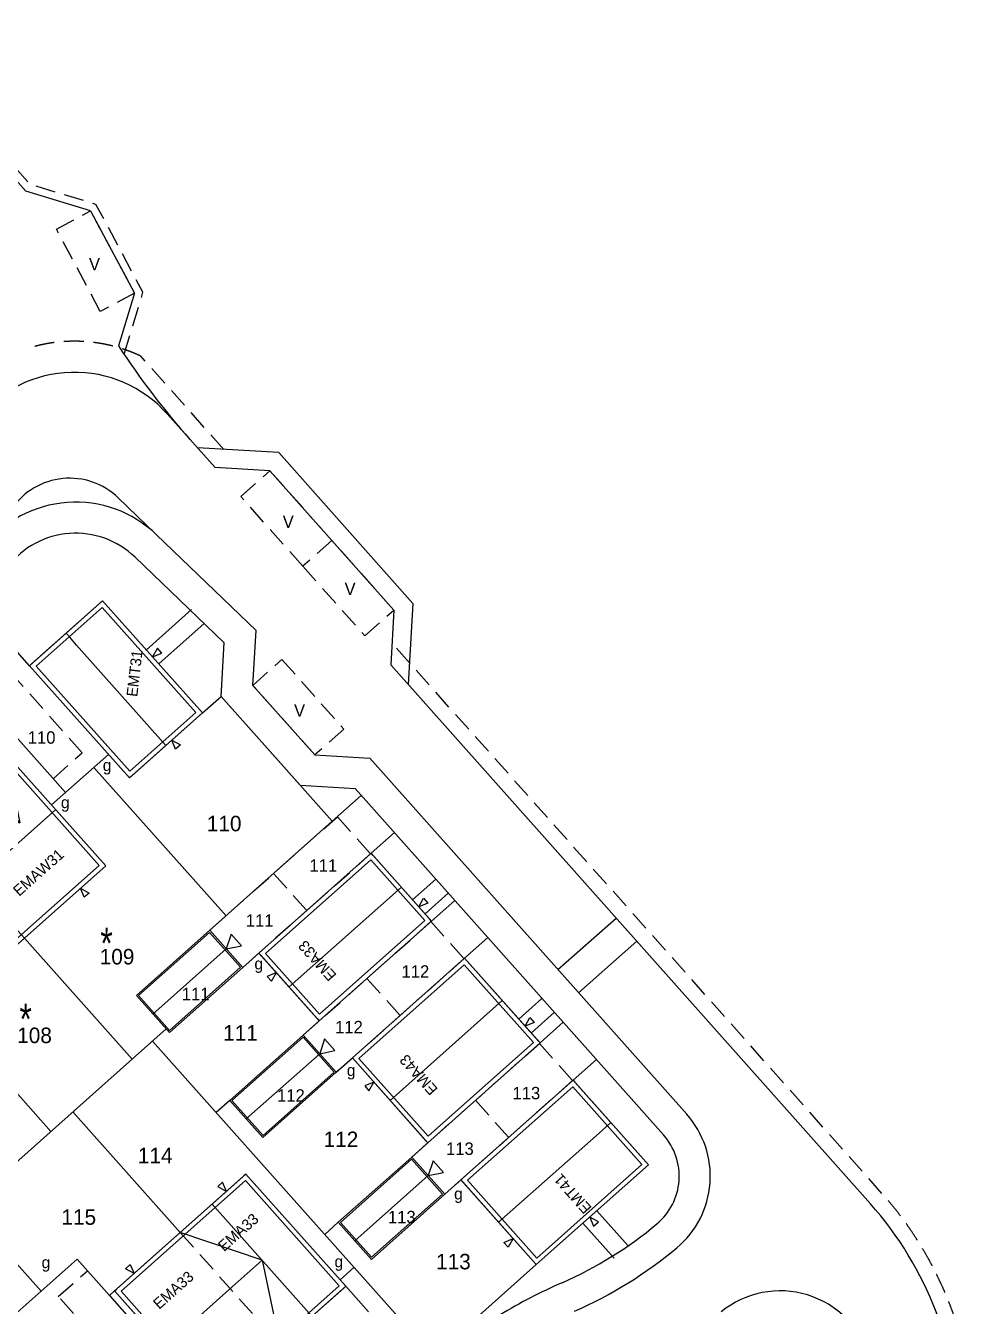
# Model space of a CAD drawing. Header units: millimetres. Extents: x 417385519 to 419804394, y 187233028 to 187812599.
# Drawn here: x 419725945 to 419786985, y 187704374 to 187786829 of the extents above; entities that cross this region are included whole.
import ezdxf
from ezdxf.enums import TextEntityAlignment as Align

# ---------------------------------------------------------------- set-up
doc = ezdxf.new("R2010")
doc.units = ezdxf.units.MM
doc.header["$LTSCALE"] = 100
doc.linetypes.add('DASHED', pattern=[19.05, 12.7, -6.35])
for name, color, linetype in [('CB-E-CHANNEL', 3, 'Continuous'), ('CB-E-FOOTPATH', 1, 'Continuous'), ('CB-E-VERGE', 6, 'DASHED'), ('CB-H-DOORFRONT', 1, 'Continuous'), ('CB-H-DOORREAR', 4, 'Continuous'), ('CB-H-EXTWALL', 3, 'Continuous'), ('CB-H-EXTWALL2', 7, 'Continuous'), ('CB-H-GARAGE-DOOR', 4, 'Continuous'), ('CB-H-PARTY CENTRE', 1, 'DASHED'), ('CB-H-ROOF', 1, 'Continuous'), ('CB-P-AFFORDABLE', 10, 'Continuous'), ('CB-P-DRIVE', 7, 'Continuous'), ('CB-P-FENCE', 2, 'Continuous'), ('CB-P-FOOTPATH', 1, 'Continuous'), ('CB-P-GATES', 6, 'Continuous'), ('CB-P-HOUSE-REF', 7, 'Continuous'), ('CB-P-PARKING', 1, 'DASHED'), ('CB-P-PARKING-NO', 1, 'Continuous'), ('CB-P-PLOT-NO', 4, 'Continuous'), ('H-House-Outline', 7, 'Continuous')]:
    doc.layers.add(name, color=color, linetype=linetype)
doc.styles.add('CB-P-HOUSE-REF', font='')
doc.styles.add('Cooper Baillie', font='')
doc.styles.add('SIMON COOPER SWISS LIGHT CONDENSED', font='')
doc.styles.get('CB-P-HOUSE-REF').set_extended_font_data('Gill Sans')
doc.styles.get('Cooper Baillie').set_extended_font_data('Gill Sans')
doc.styles.get('SIMON COOPER SWISS LIGHT CONDENSED').set_extended_font_data('Swis721 LtCn BT')

# ---------------------------------------------------------------- blocks, each defined once
blk = doc.blocks.new('*U257')
at = {"layer": 'CB-H-EXTWALL2'}
for p, q in [((0, 7817), (3204, 7817)), ((0, 1500), (0, 7817)), ((3204, 7817), (3204, 1500)), ((3204, 1500), (0, 1500))]:
    blk.add_line(p, q, dxfattribs=at)
at = {"layer": 'CB-H-GARAGE-DOOR'}
for p, q in [((1102, 634), (1602, 1500)), ((1602, 1500), (2102, 634)), ((1102, 634), (2102, 634))]:
    blk.add_line(p, q, dxfattribs=at)
at = {"layer": 'CB-H-ROOF'}
blk.add_line((1602, 1500), (1602, 7817), dxfattribs=at)
at = {"layer": 'CB-P-PARKING'}
for p, q in [((0, 1500), (0, -4500)), ((3204, -4500), (3204, 1500)), ((0, -4000), (3204, -4000)), ((0, -4500), (0, -9500)), ((3204, -4500), (3204, -9500)), ((0, -9500), (3204, -9500))]:
    blk.add_line(p, q, dxfattribs=at)
blk = doc.blocks.new('*U238')
at = {"layer": 'CB-H-DOORFRONT', "flags": 128}
blk.add_lwpolyline([(7903, 5262), (7903, 4847), (7303, 5055)], close=True, dxfattribs=at)
at = {"layer": 'CB-H-DOORREAR', "flags": 128}
blk.add_lwpolyline([(5264, 10265), (4848, 10265), (5056, 9665)], close=True, dxfattribs=at)
at = {"layer": 'CB-H-EXTWALL'}
for points in [[(176, 9665), (0, 9665), (0, 0), (176, 0)], [(176, 0), (7303, 0), (7303, 9665), (176, 9665)]]:
    blk.add_lwpolyline(points, dxfattribs=at)
at = {"layer": 'CB-H-ROOF'}
for p, q in [((3652, 9665), (3652, 1018)), ((3652, 1018), (3652, 352)), ((3652, 352), (3652, 0))]:
    blk.add_line(p, q, dxfattribs=at)
at = {"layer": 'CB-P-HOUSE-REF', "style": 'CB-P-HOUSE-REF'}
blk.add_attdef('EMT41', text='', height=700, dxfattribs=at).set_placement((5452, 4884), align=Align.MIDDLE_CENTER)
blk = doc.blocks.new('*U202')
at = {"layer": 'CB-H-DOORFRONT', "flags": 128}
blk.add_lwpolyline([(1656, -600), (1241, -600), (1448, 0)], close=True, dxfattribs=at)
at = {"layer": 'CB-H-DOORREAR', "flags": 128}
blk.add_lwpolyline([(5435, 10265), (5019, 10265), (5227, 9665)], close=True, dxfattribs=at)
at = {"layer": 'CB-H-EXTWALL'}
for points in [[(176, 9665), (0, 9665), (0, 0), (176, 0)], [(176, 0), (7303, 0), (7303, 9665), (176, 9665)]]:
    blk.add_lwpolyline(points, dxfattribs=at)
at = {"layer": 'CB-H-ROOF'}
blk.add_line((3652, 9665), (3652, 0), dxfattribs=at)
at = {"layer": 'CB-P-HOUSE-REF', "style": 'CB-P-HOUSE-REF'}
blk.add_attdef('EMA43', text='', height=700, dxfattribs=at).set_placement((3659, 7205), align=Align.MIDDLE_CENTER)
blk = doc.blocks.new('*U200')
at = {"layer": 'CB-H-DOORFRONT', "flags": 128}
blk.add_lwpolyline([(1431, -600), (1015, -600), (1223, 0)], close=True, dxfattribs=at)
at = {"layer": 'CB-H-DOORREAR', "flags": 128}
blk.add_lwpolyline([(4359, 10265), (3943, 10265), (4151, 9665)], close=True, dxfattribs=at)
at = {"layer": 'CB-H-EXTWALL'}
for points in [[(176, 9665), (0, 9665), (0, 0), (176, 0)], [(5658, 9665), (176, 9665)], [(5658, 0), (5834, 0), (5834, 9665), (5658, 9665)], [(176, 0), (5658, 0)]]:
    blk.add_lwpolyline(points, dxfattribs=at)
at = {"layer": 'CB-H-ROOF'}
blk.add_line((2917, 9665), (2917, 0), dxfattribs=at)
at = {"layer": 'CB-P-HOUSE-REF', "style": 'CB-P-HOUSE-REF'}
blk.add_attdef('EMA33', text='', height=700, dxfattribs=at).set_placement((2972, 7192), align=Align.MIDDLE_CENTER)
blk = doc.blocks.new('*U215')
at = {"layer": 'CB-H-DOORFRONT', "flags": 128}
blk.add_lwpolyline([(1668, -600), (1252, -600), (1460, 0)], close=True, dxfattribs=at)
at = {"layer": 'CB-H-DOORREAR', "flags": 128}
blk.add_lwpolyline([(5218, 10265), (4802, 10265), (5010, 9665)], close=True, dxfattribs=at)
at = {"layer": 'CB-H-EXTWALL'}
blk.add_lwpolyline([(176, 9665), (7184, 9665), (7184, -450), (2582, -450), (2582, 0), (176, 0)], dxfattribs=at)
at = {"layer": 'CB-H-PARTY CENTRE'}
blk.add_line((176, 9665), (176, 0), dxfattribs=at)
at = {"layer": 'CB-H-ROOF'}
for p, q in [((0, 4832), (7184, 4832)), ((2582, 0), (4883, 3926)), ((4883, -450), (4883, 3926)), ((7184, 0), (4883, 3926))]:
    blk.add_line(p, q, dxfattribs=at)
at = {"layer": 'CB-P-HOUSE-REF', "color": 1, "style": 'CB-P-HOUSE-REF'}
blk.add_attdef('EMAW31', text='', height=700, dxfattribs=at).set_placement((3662, 7109), align=Align.MIDDLE_CENTER)
blk = doc.blocks.new('*U199')
at = {"layer": 'CB-H-DOORFRONT', "flags": 128}
blk.add_lwpolyline([(1431, -600), (1015, -600), (1223, 0)], close=True, dxfattribs=at)
at = {"layer": 'CB-H-DOORREAR', "flags": 128}
blk.add_lwpolyline([(4359, 10265), (3943, 10265), (4151, 9665)], close=True, dxfattribs=at)
at = {"layer": 'CB-H-EXTWALL'}
for points in [[(5658, 9665), (176, 9665)], [(5658, 0), (5834, 0), (5834, 9665), (5658, 9665)], [(176, 0), (5658, 0)]]:
    blk.add_lwpolyline(points, dxfattribs=at)
at = {"layer": 'CB-H-PARTY CENTRE'}
blk.add_line((176, 9665), (176, 0), dxfattribs=at)
at = {"layer": 'CB-H-ROOF'}
blk.add_line((2917, 9665), (2917, 0), dxfattribs=at)
at = {"layer": 'CB-P-HOUSE-REF', "style": 'CB-P-HOUSE-REF'}
blk.add_attdef('EMA33', text='', height=700, dxfattribs=at).set_placement((2972, 7192), align=Align.MIDDLE_CENTER)
blk = doc.blocks.new('*U197')
at = {"layer": 'CB-H-DOORFRONT', "flags": 128}
blk.add_lwpolyline([(1431, -600), (1015, -600), (1223, 0)], close=True, dxfattribs=at)
at = {"layer": 'CB-H-DOORREAR', "flags": 128}
blk.add_lwpolyline([(4359, 10265), (3943, 10265), (4151, 9665)], close=True, dxfattribs=at)
at = {"layer": 'CB-H-EXTWALL'}
for points in [[(5658, 9665), (176, 9665)], [(5658, 0), (5834, 0), (5834, 9665), (5658, 9665)], [(176, 0), (5658, 0)]]:
    blk.add_lwpolyline(points, dxfattribs=at)
at = {"layer": 'CB-H-PARTY CENTRE'}
blk.add_line((176, 9665), (176, 0), dxfattribs=at)
at = {"layer": 'CB-H-ROOF'}
blk.add_line((0, 4832), (5834, 4832), dxfattribs=at)
at = {"layer": 'CB-P-HOUSE-REF', "style": 'CB-P-HOUSE-REF'}
blk.add_attdef('EMA33', text='', height=700, dxfattribs=at).set_placement((2972, 7192), align=Align.MIDDLE_CENTER)
blk = doc.blocks.new('*U250')
at = {"layer": 'CB-H-DOORFRONT', "flags": 128}
blk.add_lwpolyline([(600, 5044), (600, 4628), (0, 4836)], close=True, dxfattribs=at)
at = {"layer": 'CB-H-DOORREAR', "flags": 128}
blk.add_lwpolyline([(-2431, 10265), (-2847, 10265), (-2639, 9665)], close=True, dxfattribs=at)
at = {"layer": 'CB-H-EXTWALL'}
for points in [[(-6114, 9665), (-6290, 9665), (-6290, 0), (-6114, 0)], [(-6114, 0), (0, 0), (0, 9665), (-6114, 9665)]]:
    blk.add_lwpolyline(points, dxfattribs=at)
at = {"layer": 'CB-H-ROOF'}
for p, q in [((-3145, 9665), (-3145, 1018)), ((-3145, 1018), (-3145, 352)), ((-3145, 352), (-3145, 0))]:
    blk.add_line(p, q, dxfattribs=at)
at = {"layer": 'CB-P-HOUSE-REF', "style": 'CB-P-HOUSE-REF'}
blk.add_attdef('EMT31', text='', height=700, dxfattribs=at).set_placement((-1572, 4853), align=Align.MIDDLE_CENTER)

msp = doc.modelspace()

# ---------------------------------------------------------------- linework, layer by layer
at = {"layer": 'CB-E-CHANNEL'}
for p, q in [((419738131.51, 187758373.04), (419735059.32, 187761825.89)), ((419741661.04, 187758167.13), (419738131.51, 187758373.04)), ((419741661.04, 187758167.13), (419745649.39, 187753684.6)), ((419740770.8, 187747884.81), (419734369.77, 187754051.38)), ((419745649.39, 187753684.6), (419749637.74, 187749202.07)), ((419749637.74, 187749202.07), (419749431.83, 187745672.54)), ((419740564.89, 187744355.28), (419740770.8, 187747884.81)), ((419780293.99, 187710986.36), (419749431.83, 187745672.54)), ((419744553.24, 187739872.75), (419740564.89, 187744355.28)), ((419744553.24, 187739872.75), (419748082.77, 187739666.84)), ((419768479.28, 187716743.07), (419748082.77, 187739666.84))]:
    msp.add_line(p, q, dxfattribs=at)
for centre, radius, start, end in [((419729082.61, 187756508.09), 8000, 41.6612148, 141.0969512), ((419729166.31, 187748650.09), 7500, 46.0687663, 142.2729087), ((419763996.75, 187712754.72), 6000, 309.9215501, 41.6612148), ((419763484.5, 187696030.05), 22500, 359.9439877, 41.6612148), ((419750199.38, 187729243.58), 27500, 293.7120633, 309.9215501), ((419774488.17, 187699372.11), 6000, 16.8946858, 129.1148898)]:
    msp.add_arc(centre, radius, start, end, dxfattribs=at)
at = {"layer": 'CB-E-FOOTPATH'}
msp.add_arc((419774327.82, 187674308.91), 34500, 113.7120633, 121.2060689, dxfattribs=at)
at = {"layer": 'CB-E-VERGE'}
for p, q in [((419738697.61, 187759542.05), (419733350.64, 187765551.54)), ((419781041.08, 187711651.09), (419749514.19, 187747084.35))]:
    msp.add_line(p, q, dxfattribs=at)
for centre, radius, start, end in [((419729082.61, 187756508.09), 10000, 64.7351329, 107.9904047), ((419763484.5, 187696030.05), 23500, 359.9439877, 41.6612148)]:
    msp.add_arc(centre, radius, start, end, dxfattribs=at)
at = {"layer": 'CB-H-ROOF'}
for p, q in [((419741152.62, 187707343.99), (419735892.85, 187709132.53)), ((419739236.81, 187705639.39), (419741152.62, 187707343.99)), ((419741152.62, 187707343.99), (419742317.41, 187701911.92))]:
    msp.add_line(p, q, dxfattribs=at)
at = {"layer": 'CB-P-DRIVE'}
for p, q in [((419716766.37, 187786496.41), (419725959.49, 187776164.2)), ((419730128.09, 187774898.08), (419725959.49, 187776164.2)), ((419730128.09, 187774898.08), (419732954.62, 187769605.56)), ((419732954.62, 187769605.56), (419731923.96, 187766212.2)), ((419726200.14, 187745620.06), (419722755.35, 187749491.69)), ((419728515.6, 187737451.49), (419720244.48, 187746747.46)), ((419745674.51, 187735603.78), (419747542.23, 187737265.59)), ((419748177.81, 187733542.46), (419749672, 187734871.93)), ((419752055.65, 187729184.13), (419753549.85, 187730513.59)), ((419754185.46, 187726790.48), (419755679.63, 187728119.92)), ((419759039.58, 187721334.84), (419760533.78, 187722664.31)), ((419761169.38, 187718941.19), (419762663.56, 187720270.64)), ((419731334.06, 187705076.34), (419737359.79, 187698303.98))]:
    msp.add_line(p, q, dxfattribs=at)
msp.add_arc((419773868.68, 187793426.9), 50000, 212.9764395, 221.6612148, dxfattribs=at)
at = {"layer": 'CB-P-FENCE'}
for p, q in [((419737323.95, 187742580.51), (419738520.04, 187743644.74)), ((419738520.04, 187743644.74), (419745674.51, 187735603.78)), ((419727619.1, 187736653.82), (419731279.83, 187739910.97)), ((419730336.56, 187739071.69), (419738835.96, 187729519.16)), ((419737790.87, 187728589.28), (419745674.51, 187735603.78)), ((419732801.99, 187720286.41), (419725863.92, 187728084.14)), ((419739920.65, 187726195.61), (419740957.2, 187727117.89)), ((419720628.51, 187723425.92), (419727566.58, 187715628.18)), ((419743798.52, 187721837.31), (419744835.04, 187722759.56)), ((419710115.34, 187700100.87), (419734990.41, 187722233.56)), ((419734116.54, 187721456.04), (419752173.13, 187701162.13)), ((419745928.3, 187719443.64), (419746964.85, 187720365.92)), ((419735892.85, 187709132.53), (419728988.02, 187716892.91)), ((419739079.16, 187717638.24), (419738205.27, 187716860.69)), ((419750782.45, 187713988.03), (419751819.03, 187714910.33)), ((419752912.23, 187711594.36), (419753947.66, 187712515.63)), ((419726934.18, 187705357.81), (419722113.26, 187710776.07)), ((419746063.09, 187709788.96), (419745189.2, 187709011.41)), ((419724618.2, 187703297.16), (419729250.15, 187707418.46)), ((419731334.06, 187705076.34), (419729250.15, 187707418.46)), ((419758801.81, 187707060.02), (419752173.13, 187701162.13)), ((419747069.17, 187706887.7), (419746172.66, 187706090.03)), ((419731666.2, 187705371.85), (419731334.06, 187705076.34))]:
    msp.add_line(p, q, dxfattribs=at)
at = {"layer": 'CB-P-FENCE', "linetype": 'DASHED', "flags": 128}
msp.add_lwpolyline([(419732281.5, 187765668.91), (419733493.23, 187769658.42), (419730471.57, 187775316.31), (419726239.48, 187776601.72), (419717139.92, 187786828.77)], dxfattribs=at)
at = {"layer": 'CB-P-FOOTPATH'}
for p, q in [((419742227.14, 187759336.14), (419737003.43, 187759640.89)), ((419742227.14, 187759336.14), (419750864.65, 187749628.4)), ((419734369.8, 187754051.35), (419731898.47, 187756432.17)), ((419738720.61, 187747082.8), (419732982.18, 187752611.04)), ((419733712.83, 187746639.07), (419736624.74, 187749229.95)), ((419750864.65, 187749628.4), (419750559.9, 187744404.69)), ((419734510.5, 187745742.56), (419737422.41, 187748333.45)), ((419738520.04, 187743644.74), (419738720.61, 187747082.8)), ((419743609.74, 187737924.39), (419738520.04, 187743644.74)), ((419743609.74, 187737924.39), (419747139.27, 187737718.48)), ((419766985.11, 187715413.62), (419747139.27, 187737718.48)), ((419750843.99, 187730545.92), (419752338.19, 187731875.38)), ((419751641.66, 187729649.41), (419753135.86, 187730978.88)), ((419760194.97, 187726053.86), (419763930.42, 187729377.48)), ((419761524.42, 187724559.68), (419765259.87, 187727883.31)), ((419757688.75, 187722891.65), (419759163.78, 187724204.06)), ((419758486.42, 187721995.14), (419759961.45, 187723307.55)), ((419762694.44, 187710523.5), (419764700.88, 187708268.44)), ((419761797.93, 187709725.83), (419763804.38, 187707470.77)), ((419746544.07, 187705672.61), (419748006.46, 187704029.01))]:
    msp.add_line(p, q, dxfattribs=at)
for centre, radius, start, end in [((419728776.39, 187753191.39), 4500, 46.0687663, 145.252993), ((419729166.31, 187748650.09), 5500, 46.0687663, 142.2729087), ((419763996.75, 187712754.72), 4000, 309.9215501, 41.6612148), ((419750199.38, 187729243.58), 25500, 293.7120633, 309.9215501)]:
    msp.add_arc(centre, radius, start, end, dxfattribs=at)
at = {"layer": 'CB-P-PARKING'}
for p, q in [((419729585.66, 187740009.81), (419722273.68, 187748227.78)), ((419727717.93, 187738347.99), (419729585.66, 187740009.81)), ((419728047.02, 187705009.71), (419729914.74, 187706671.52)), ((419735358.99, 187696791.74), (419728047.02, 187705009.71))]:
    msp.add_line(p, q, dxfattribs=at)
for points in [[(419730128.09, 187774898.08), (419732954.62, 187769605.56), (419730749.41, 187768427.84), (419727922.88, 187773720.36)], [(419741661.04, 187758167.13), (419745649.39, 187753684.6), (419743781.67, 187752022.79), (419739793.32, 187756505.32)], [(419749637.74, 187749202.07), (419745649.39, 187753684.6), (419743781.67, 187752022.79), (419747770.01, 187747540.26)], [(419744553.24, 187739872.75), (419740564.89, 187744355.28), (419742432.61, 187746017.09), (419746420.96, 187741534.56)]]:
    msp.add_lwpolyline(points, close=True, dxfattribs=at)
at = {"layer": 'H-House-Outline'}
for p, q in [((419726200.2, 187745620), (419730899.38, 187749801.12)), ((419726623.74, 187745595.29), (419730874.67, 187749377.58)), ((419730874.67, 187749377.58), (419736900.4, 187742605.22)), ((419730899.38, 187749801.12), (419737323.95, 187742580.51)), ((419732624.76, 187738399.39), (419726200.2, 187745620)), ((419732649.47, 187738822.94), (419726623.74, 187745595.29)), ((419737323.95, 187742580.51), (419732624.76, 187738399.39)), ((419736900.4, 187742605.22), (419732649.47, 187738822.94)), ((419724375.64, 187740299.16), (419731099.33, 187732742.37)), ((419724350.93, 187739875.62), (419730675.79, 187732767.08)), ((419740957.2, 187727117.89), (419748177.81, 187733542.46)), ((419748177.81, 187733542.46), (419752055.65, 187729184.13)), ((419731099.33, 187732742.37), (419720628.51, 187723425.92)), ((419730675.79, 187732767.08), (419720653.22, 187723849.46)), ((419741380.75, 187727093.18), (419748153.1, 187733118.92)), ((419748153.1, 187733118.92), (419751632.11, 187729208.84)), ((419733071.51, 187724390.21), (419737790.87, 187728589.28)), ((419733212.7, 187724381.98), (419737782.63, 187728448.1)), ((419737782.63, 187728448.1), (419739779.47, 187726203.85)), ((419737790.87, 187728589.28), (419739920.65, 187726195.61)), ((419752055.65, 187729184.13), (419744835.04, 187722759.56)), ((419751632.11, 187729208.84), (419744859.75, 187723183.11)), ((419744835.04, 187722759.56), (419740957.2, 187727117.89)), ((419744859.75, 187723183.11), (419741380.75, 187727093.18)), ((419746964.88, 187720365.95), (419754185.49, 187726790.51)), ((419754185.49, 187726790.51), (419759039.58, 187721334.84)), ((419739920.65, 187726195.61), (419735201.29, 187721996.54)), ((419739779.47, 187726203.85), (419735209.53, 187722137.73)), ((419747388.43, 187720341.24), (419754160.78, 187726366.96)), ((419754160.78, 187726366.96), (419758616.04, 187721359.55)), ((419735201.29, 187721996.54), (419733071.51, 187724390.21)), ((419735209.53, 187722137.73), (419733212.7, 187724381.98)), ((419739079.16, 187717638.24), (419743798.52, 187721837.31)), ((419743798.52, 187721837.31), (419745928.3, 187719443.64)), ((419739220.34, 187717630.01), (419743790.28, 187721696.13)), ((419743790.28, 187721696.13), (419745787.12, 187719451.88)), ((419759039.58, 187721334.84), (419751819.03, 187714910.33)), ((419758616.04, 187721359.55), (419751843.74, 187715333.88)), ((419751819.03, 187714910.33), (419746964.88, 187720365.95)), ((419751843.74, 187715333.88), (419747388.43, 187720341.24)), ((419745928.3, 187719443.64), (419741208.94, 187715244.57)), ((419745787.12, 187719451.88), (419741217.18, 187715385.76)), ((419753947.66, 187712515.63), (419761169.38, 187718941.19)), ((419754371.2, 187712490.93), (419761144.62, 187718517.61)), ((419761144.62, 187718517.61), (419765598.92, 187713509.34)), ((419761169.38, 187718941.19), (419766022.42, 187713484.59)), ((419741208.94, 187715244.57), (419739079.16, 187717638.24)), ((419741217.18, 187715385.76), (419739220.34, 187717630.01)), ((419746063.09, 187709788.96), (419750782.45, 187713988.03)), ((419746204.27, 187709780.72), (419750774.21, 187713846.85)), ((419750774.21, 187713846.85), (419752771.05, 187711602.59)), ((419750782.45, 187713988.03), (419752912.23, 187711594.36)), ((419731666.2, 187705371.85), (419740119.5, 187712893.21)), ((419740119.5, 187712893.21), (419746544.07, 187705672.61)), ((419766022.42, 187713484.59), (419758801.81, 187707060.02)), ((419765598.92, 187713509.34), (419758826.52, 187707483.57)), ((419732089.74, 187705347.14), (419740094.79, 187712469.67)), ((419740094.79, 187712469.67), (419746120.52, 187705697.31)), ((419758801.81, 187707060.02), (419753947.66, 187712515.63)), ((419758826.52, 187707483.57), (419754371.2, 187712490.93)), ((419752912.23, 187711594.36), (419748192.87, 187707395.29)), ((419752771.05, 187711602.59), (419748201.11, 187707536.47)), ((419748192.87, 187707395.29), (419746063.09, 187709788.96)), ((419748201.11, 187707536.47), (419746204.27, 187709780.72)), ((419738090.76, 187698151.24), (419731666.2, 187705371.85)), ((419738115.47, 187698574.79), (419732089.74, 187705347.14)), ((419746544.07, 187705672.61), (419738090.76, 187698151.24)), ((419746120.52, 187705697.31), (419738115.47, 187698574.79))]:
    msp.add_line(p, q, dxfattribs=at)

# ---------------------------------------------------------------- block references
ref = msp.add_blockref('*U250', (419730899.38, 187749801.12), dxfattribs=dict(xscale=-1, rotation=221.6612148449168))
ref.add_attrib('EMT31', 'EMT31', dxfattribs={"layer": 'CB-P-HOUSE-REF', "height": 700, "rotation": 83.3224267, "style": 'CB-P-HOUSE-REF'}).set_placement((419732950.67, 187745130.27), align=Align.MIDDLE_CENTER)
ref = msp.add_blockref('*U215', (419719307.68, 187735187.59), dxfattribs=dict(xscale=-1, rotation=221.6612148482401))
ref.add_attrib('EMAW31', 'EMAW31', dxfattribs={"layer": 'CB-P-HOUSE-REF', "color": 1, "height": 700, "rotation": 41.6612147, "style": 'CB-P-HOUSE-REF'}).set_placement((419726768.89, 187732310.41), align=Align.MIDDLE_CENTER)
for name, p, rotation, values in [('*U215', (419719571.03, 187735421.91), 221.6612148470396, {'EMAW31': 'EMAW31'}), ('*U200', (419752055.65, 187729184.13), 131.6612148432725, {'EMA33': 'EMA33'}), ('*U202', (419759039.64, 187721334.9), 131.6612148433243, {'EMA43': 'EMA43'}), ('*U199', (419742185.74, 187701794.77), 41.66121483890096, {'EMA33': 'EMA33'})]:
    msp.add_blockref(name, p, dxfattribs=dict(rotation=rotation)).add_auto_attribs(values)
at = {"xscale": -1, "rotation": 131.6612148440423}
for p in [(419738911.5, 187729586.37), (419744919.15, 187722834.4), (419751903.08, 187714985.11)]:
    msp.add_blockref('*U257', p, dxfattribs=at)
ref = msp.add_blockref('*U238', (419761167.93, 187718940.57), dxfattribs=dict(xscale=-1, rotation=131.6612148446057))
ref.add_attrib('EMT41', 'EMT41', dxfattribs={"layer": 'CB-P-HOUSE-REF', "height": 700, "rotation": 131.6612159, "style": 'CB-P-HOUSE-REF'}).set_placement((419761142.84, 187711621.13), align=Align.MIDDLE_CENTER)
ref = msp.add_blockref('*U197', (419742449.09, 187702029.08), dxfattribs=dict(xscale=-1, rotation=41.66121483833491))
ref.add_attrib('EMA33', 'EMA33', dxfattribs={"layer": 'CB-P-HOUSE-REF', "height": 700, "rotation": 41.6612172, "style": 'CB-P-HOUSE-REF'}).set_placement((419735448.39, 187705426.76), align=Align.MIDDLE_CENTER)

# ---------------------------------------------------------------- texts
at = {"layer": 'CB-P-AFFORDABLE', "style": 'SIMON COOPER SWISS LIGHT CONDENSED'}
for p in [(419731147.65, 187727749.22), (419725945.78, 187722870.69)]:
    msp.add_text('*', height=2000, rotation=359.9287509, dxfattribs=at).set_placement(p, align=Align.MIDDLE_CENTER)
at = {"layer": 'CB-P-GATES', "style": 'Cooper Baillie'}
for p in [(419731188.07, 187739215.25), (419728497.72, 187736821.5), (419740944.09, 187726440.22), (419746889.49, 187719581.28), (419753790.8, 187711630.21), (419727253.59, 187707208.25), (419746097.48, 187707261.33)]:
    msp.add_text('g', height=750, dxfattribs=at).set_placement(p, align=Align.MIDDLE_CENTER)
at = {"layer": 'CB-P-PARKING-NO', "style": 'Cooper Baillie'}
for s, p in [('V', (419730018.9, 187771068.03)), ('V', (419742486.12, 187754486.04)), ('V', (419746463.62, 187750174.23)), ('V', (419743213.09, 187742339.29)), ('111', (419744202.35, 187732355.84)), ('111', (419740108.65, 187728814.26)), ('112', (419750128.93, 187725534.48)), ('111', (419735989.59, 187724086.8)), ('112', (419745853.33, 187721955.51)), ('113', (419757267.95, 187717705.98)), ('112', (419742118.61, 187717552.61)), ('113', (419752992.35, 187714127.01)), ('113', (419749257.63, 187709724.11))]:
    msp.add_text(s, height=800, dxfattribs=at).set_placement(p)
msp.add_text('110', height=800, rotation=0.0007014, dxfattribs=at).set_placement((419726079.84, 187740597.71))
at = {"layer": 'CB-P-PLOT-NO', "style": 'Cooper Baillie'}
for s, p in [('110', (419737602.46, 187734959.53)), ('109', (419730711.81, 187726388.38)), ('108', (419725402.34, 187721323.3)), ('111', (419738652.37, 187721481.3)), ('112', (419745115.01, 187714628.41)), ('114', (419733166.63, 187713586.83)), ('115', (419728248, 187709627.7)), ('113', (419752351.58, 187706757.1))]:
    msp.add_text(s, height=1000, dxfattribs=at).set_placement(p)

doc.saveas('drawing.dxf')
